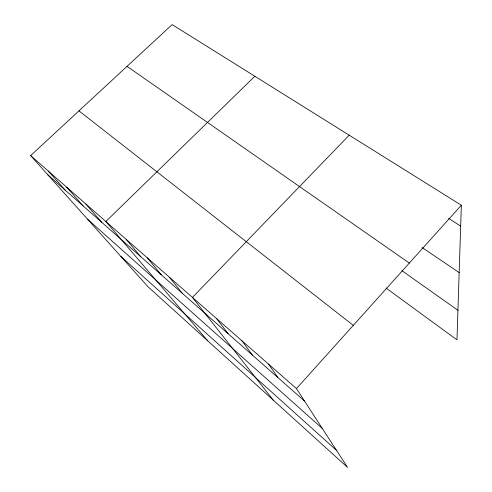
<?xml version="1.0" encoding="UTF-8"?>
<svg xmlns="http://www.w3.org/2000/svg" width="492" height="492" viewBox="0 0 492 492"><rect width="100%" height="100%" fill="white"/><g stroke="black" fill="none" stroke-linecap="round" stroke-linejoin="round"><path stroke-width="0.74" d="M30.645 155.595L296.448 388.588L347.573 467.4L147.846 286.608L30.645 155.595L172.138 24.6L461.355 205.219L456.976 339.867L385.968 287.992M296.448 388.588L461.355 205.219M349.209 135.183L192.427 297.408L273.294 400.162M254.868 76.266L105.86 221.523L207.759 340.839M448.649 218.399L460.678 226.105M422.185 247.55L459.165 272.599M127.034 66.359L409.319 263.079M402.001 270.754L457.935 310.311M78.954 110.872L353.311 325.366M47.915 174.9L304.53 401.041M87.527 219.18L322.309 428.458M120.891 256.473L336.54 450.395M48.302 171.075L65.165 190.103M66.697 187.194L83.099 205.908M85.86 203.995L101.758 222.347M126.112 239.278L140.823 256.775M147.249 257.808L161.284 274.807M169.334 277.168L182.612 293.601M216.609 318.601L228.122 333.711M241.947 340.815L252.433 355.132M268.527 364.117L277.869 377.555"/></g></svg>
